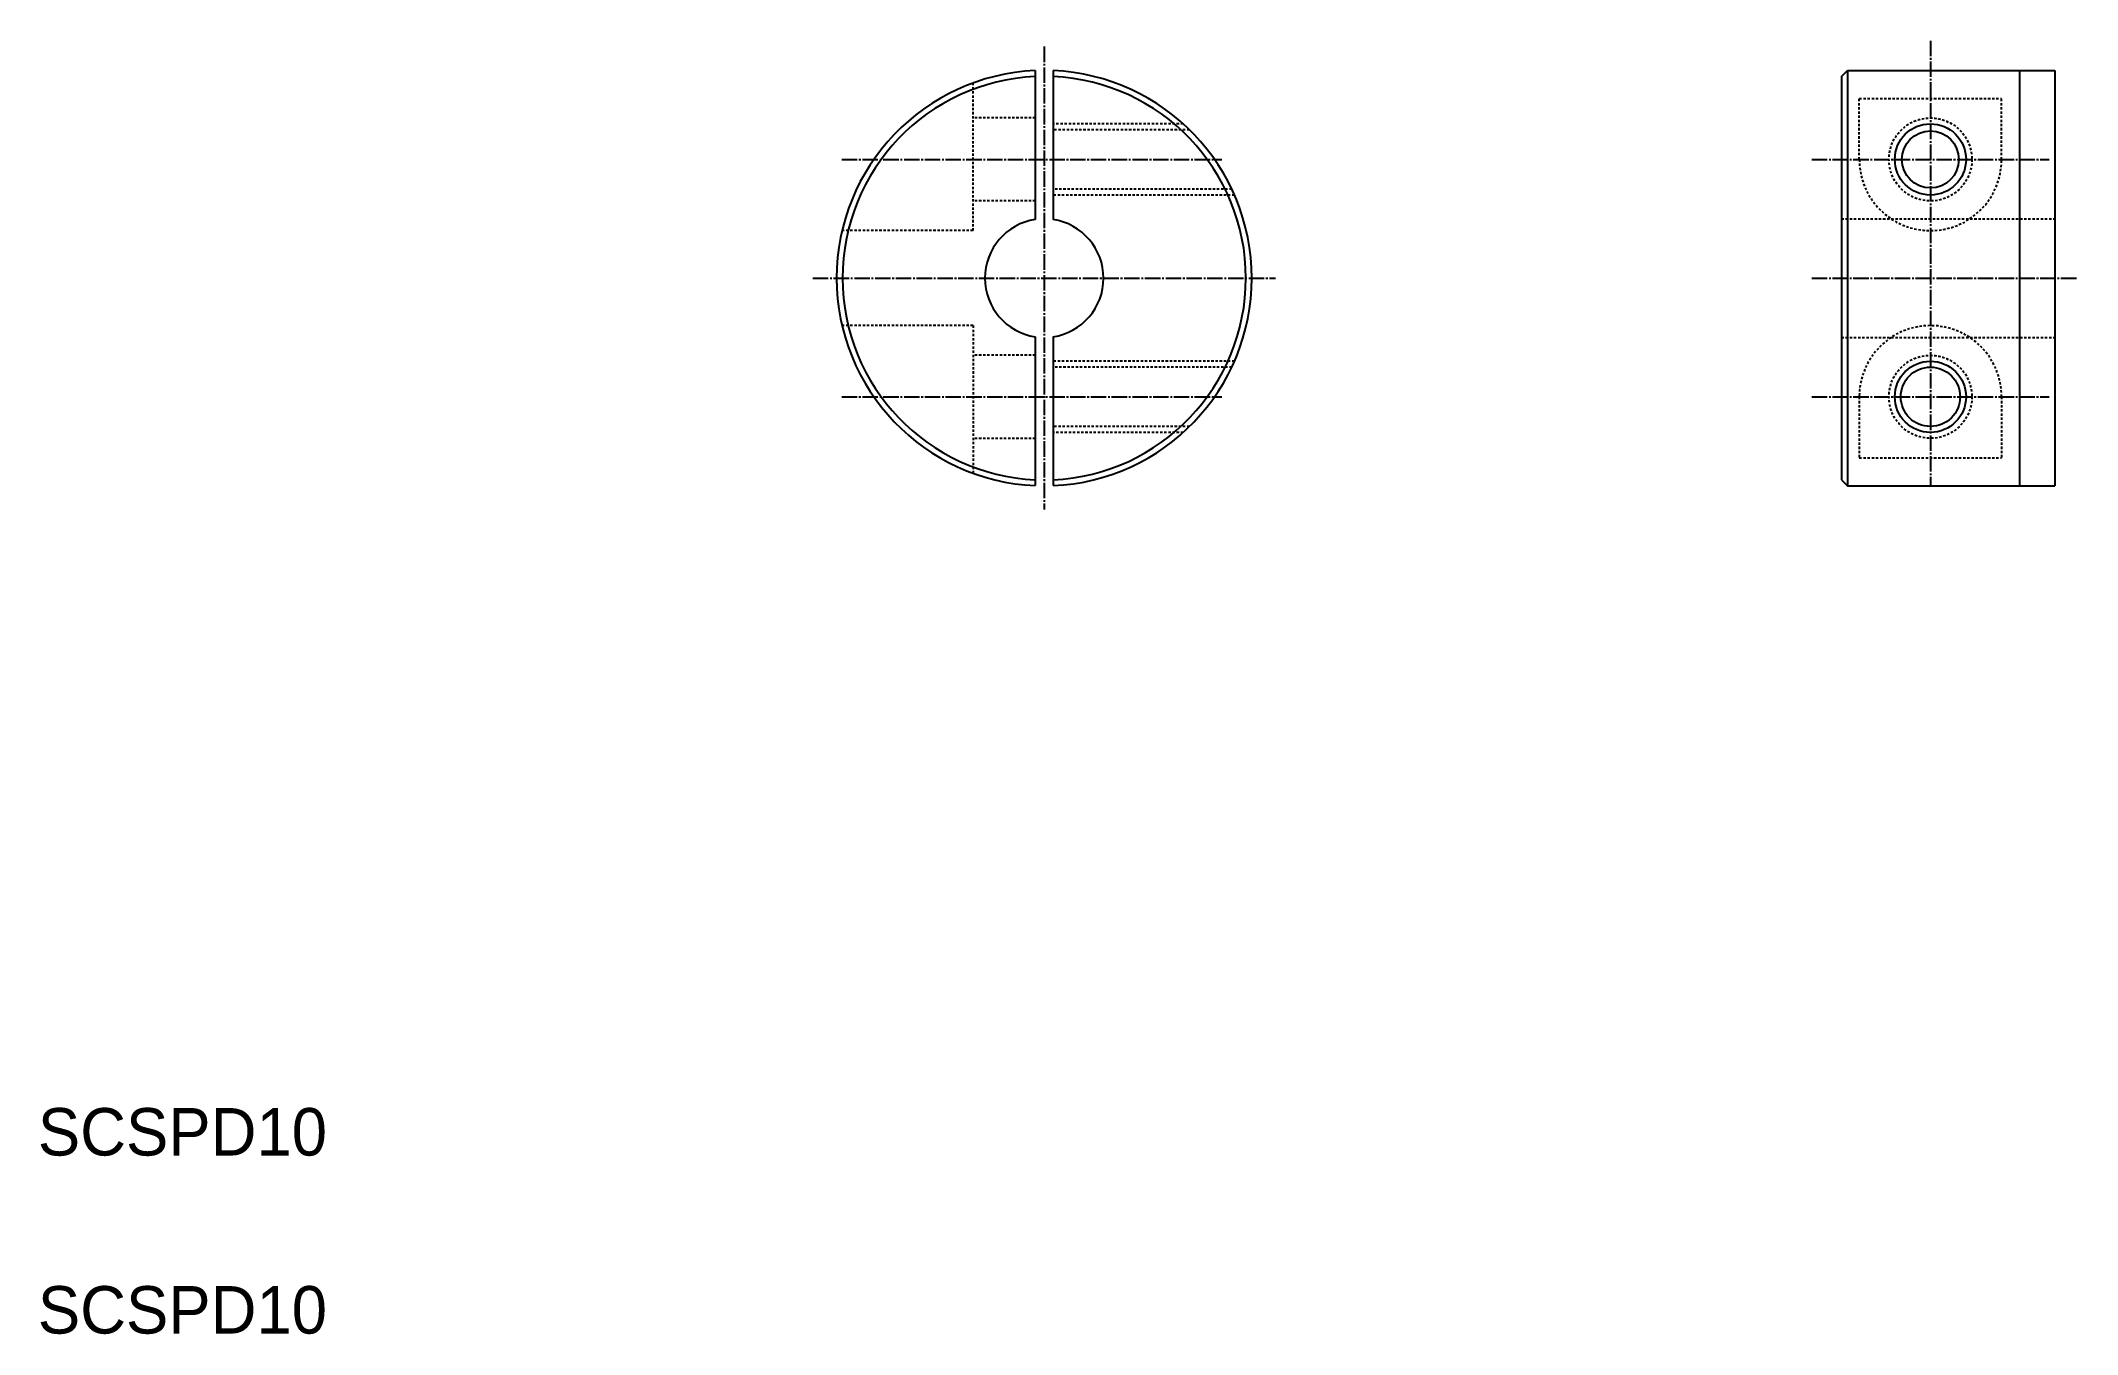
# Model space of a CAD drawing. Extents: x 10 to 182, y 10 to 119.
import ezdxf

# ---------------------------------------------------------------- set-up
doc = ezdxf.new("R2010")
doc.units = 0
doc.header["$LTSCALE"] = 0.1
doc.linetypes.add('CENTER', pattern=[17.5, 13, -1.5, 1.5, -1.5])
doc.linetypes.add('DASHED', pattern=[3.5, 2, -1.5])
doc.layers.get('0').update_dxf_attribs({"linetype": 'CONTINUOUS'})
doc.layers.add('CENTER', color=1, linetype='CENTER')

msp = doc.modelspace()

# ---------------------------------------------------------------- linework, layer by layer
at = {"color": 3, "linetype": 'DASHED'}
for p, q in [((88.838751, 102.92681), (88.838751, 115.366093)), ((163.550297, 108.92681), (163.550297, 114.068946)), ((163.550297, 114.068946), (175.550297, 114.068946)), ((175.550297, 108.92681), (175.550297, 114.068946)), ((94.088751, 112.42681), (88.838751, 112.42681)), ((106.554125, 111.92681), (95.588751, 111.92681)), ((107.086199, 111.42681), (95.588751, 111.42681)), ((94.088751, 105.42681), (88.838751, 105.42681)), ((110.650139, 106.42681), (95.588751, 106.42681)), ((110.877766, 105.92681), (95.588751, 105.92681)), ((162.050297, 103.92681), (180.050297, 103.92681)), ((88.838751, 102.92681), (77.802026, 102.92681)), ((88.838751, 94.92681), (77.802026, 94.92681)), ((88.838751, 94.92681), (88.838751, 82.487528)), ((162.050297, 93.92681), (180.050297, 93.92681)), ((94.088751, 92.42681), (88.838751, 92.42681)), ((110.877766, 91.92681), (95.588751, 91.92681)), ((110.650139, 91.42681), (95.588751, 91.42681)), ((163.550297, 88.92681), (163.550297, 83.784675)), ((175.550297, 88.92681), (175.550297, 83.784675)), ((107.086199, 86.42681), (95.588751, 86.42681)), ((106.554125, 85.92681), (95.588751, 85.92681)), ((94.088751, 85.42681), (88.838751, 85.42681)), ((163.550297, 83.784675), (175.550297, 83.784675))]:
    msp.add_line(p, q, dxfattribs=at)
at = {"color": 7, "linetype": 'CONTINUOUS'}
for p, q in [((94.088751, 116.410732), (94.088751, 103.87024)), ((95.588751, 116.410732), (95.588751, 103.87024)), ((162.050297, 115.92681), (162.550299, 116.426812)), ((162.050297, 115.92681), (162.050297, 81.92681)), ((162.550297, 116.42681), (180.050297, 116.42681)), ((162.550297, 116.42681), (162.550297, 81.42681)), ((177.050297, 116.42681), (177.050297, 81.42681)), ((180.050297, 116.42681), (180.050297, 81.42681)), ((94.088751, 93.98338), (94.088751, 81.442889)), ((95.588751, 93.98338), (95.588751, 81.442889)), ((162.050297, 81.92681), (162.550299, 81.426808)), ((162.550297, 81.42681), (180.050297, 81.42681))]:
    msp.add_line(p, q, dxfattribs=at)
for p, q in [((83.320388, 102.92681), (83.320488, 102.92681)), ((86.079569, 102.92681), (86.079569, 102.92671)), ((83.320388, 94.92681), (83.320488, 94.92681)), ((86.079569, 94.92681), (86.079569, 94.92691))]:
    msp.add_line(p, q)
at = {"color": 3, "linetype": 'DASHED'}
for centre in [(169.550297, 108.92681), (169.550297, 88.92681)]:
    msp.add_circle(centre, 3.5, dxfattribs=at)
at = {"color": 3, "linetype": 'CONTINUOUS'}
for centre in [(169.550297, 108.92681), (169.550297, 88.92681)]:
    msp.add_circle(centre, 3, dxfattribs=at)
at = {"color": 7, "linetype": 'CONTINUOUS'}
msp.add_circle((169.550297, 108.92681), 2.4, dxfattribs=at)
msp.add_circle((169.550297, 88.92681), 2.5)
for radius, start, end in [(17.5, 92.456286, 267.543714), (17, 92.528576, 267.471424), (17.5, 272.456286, 87.543714), (17, 272.528576, 87.471424), (5, 98.626927, 261.373073), (5, 278.626927, 81.373073)]:
    msp.add_arc((94.838751, 98.92681), radius, start, end, dxfattribs=at)
at = {"color": 3, "linetype": 'DASHED'}
for centre, start, end in [((169.550297, 108.92681), 180, 0), ((169.550297, 88.92681), 0, 180)]:
    msp.add_arc(centre, 6, start, end, dxfattribs=at)
at = {"layer": 'CENTER', "color": 1, "linetype": 'CENTER'}
for p, q in [((169.550297, 118.92681), (169.550297, 81.42681)), ((94.838751, 118.432325), (94.838751, 79.421296)), ((77.772835, 108.92681), (109.812934, 108.92681)), ((159.550297, 108.92681), (179.550297, 108.92681)), ((75.333236, 98.92681), (114.344265, 98.92681)), ((159.550297, 98.92681), (181.929114, 98.92681)), ((77.772835, 88.92681), (109.812934, 88.92681)), ((159.550297, 88.92681), (179.550297, 88.92681))]:
    msp.add_line(p, q, dxfattribs=at)

# ---------------------------------------------------------------- texts
for p in [(10, 25), (10, 10)]:
    msp.add_text('SCSPD10', height=4).set_placement(p)

doc.saveas('drawing.dxf')
